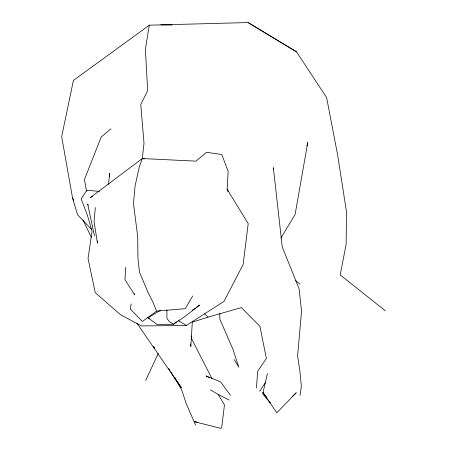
<?xml version="1.0" encoding="UTF-8"?>
<svg xmlns="http://www.w3.org/2000/svg" width="451" height="451" viewBox="0 0 451 451"><rect width="100%" height="100%" fill="white"/><g stroke="black" fill="none" stroke-linecap="round" stroke-linejoin="round"><path stroke-width="0.68" d="M109.649 176.792L109.672 173.274L108.544 184.352M273.289 169.063L273.345 167.659L282.247 246.956L299.103 288.86L301.561 311.19L297.581 355.986L299.853 370.575L301.364 386.524L299.994 395.465M227.969 191.19L227.135 189.307L228.15 171.369L221.802 154.53L206.586 152.297L195.965 161.137L142.313 158.543L90.313 197.606L92.63 196.151M125.784 267.274L124.978 279.643L134.578 294.824L134.161 293.516M256.399 387.978L257.752 371.15L266.378 358.455L259.9 326.298L241.33 307.599L208.069 317.149L192.301 322.127L190.841 346.554L190.576 343.797M95.353 207.573L94.045 221.447L97.444 243.027L97.32 240.941M192.684 295.98L185.305 308.676L156.615 311.145L152.647 301.46L148.362 293.167L139.466 272.145L137.95 257.741L137.702 236.561L133.462 203.531L135.108 185.806L139.263 167.079L142.313 158.543L144.004 143.232L140.78 104.502L147.663 90.6L145.38 49.3L149.281 25.183L248.101 22.55L296.521 51.854L326.625 97.585L337.698 155.319L346.481 211.688L346.154 244.245L340.212 274.89L385.442 310.891M131.196 303.94L130.288 308.941L142.386 321.473L156.615 311.145M267.415 373.535L262.724 393.932L270.814 403.425M306.9 145.915L307.751 142.505L295.101 214.507L280.928 237.993M145.645 380.593L158.267 353.404M259.669 391.333L265.346 382.662M292.231 396.559L296.262 392.759L276.818 412.755L262.905 392.409L266.778 397.427M174.086 323.824L176.42 321.659M110.918 128.839L101.227 136.98L84.472 179.419L86.507 191.128M149.281 25.183L73.423 80.425L61.663 136.676L72.56 197.995L77.572 214.811L91.683 229.508M192.154 310.327L195.018 308.321M196.168 307.514L199.607 305.107L185.908 315.756L173.618 324.258L156.971 324.359L147.511 317.498M99.445 191.371L86.823 190.243L81.146 198.976L87.477 215.493L92.077 231.374L88.035 258.457L95.251 292.609L120.428 314.685L141.524 325.938L186.404 325.459L223.978 301.392L243.123 264.545L248.213 223.623L227.135 189.307M148.616 317.453L160.404 310.35M160.765 24.867L172.023 25.036M197.149 422.142L194.409 421.668L221.17 428.45L221.83 426.409L224.463 404.835L218.081 394.321L210.403 389.906M142.313 158.543L144.382 158.977M209.394 377.729L205.927 375.931L220.607 381.845L230.5 395.38M218.081 394.321L229.119 400.048M178.393 320.7L186.404 325.459M248.101 22.55L296.521 51.854M173.618 324.258L169.475 321.715L166.955 318.434L166.904 309.775M147.742 317.233L149.461 318.389M295.698 280.674L300 284.203M204.585 313.789L208.069 317.149M136.895 323.175L181.37 387.719L177.237 381.242M174.982 377.712L176.11 379.477M234.125 359.588L238.878 367.255L232.925 349.288L219.834 319.111L219.823 313.479M168.708 368.529L170.174 370.919M170.906 372.114L181.505 389.45L186.398 404.028L195.576 425.051M88.283 205.177L87.641 203.97L94.518 235.924M211.959 378.603L191.534 338.633L191.139 335.905M153.768 346.796L154.682 348.646L153.78 346.74M72.56 197.995L73.767 200.52M83.114 220.094L91.203 237.164M227.174 189.059L228.274 191.613"/></g></svg>
